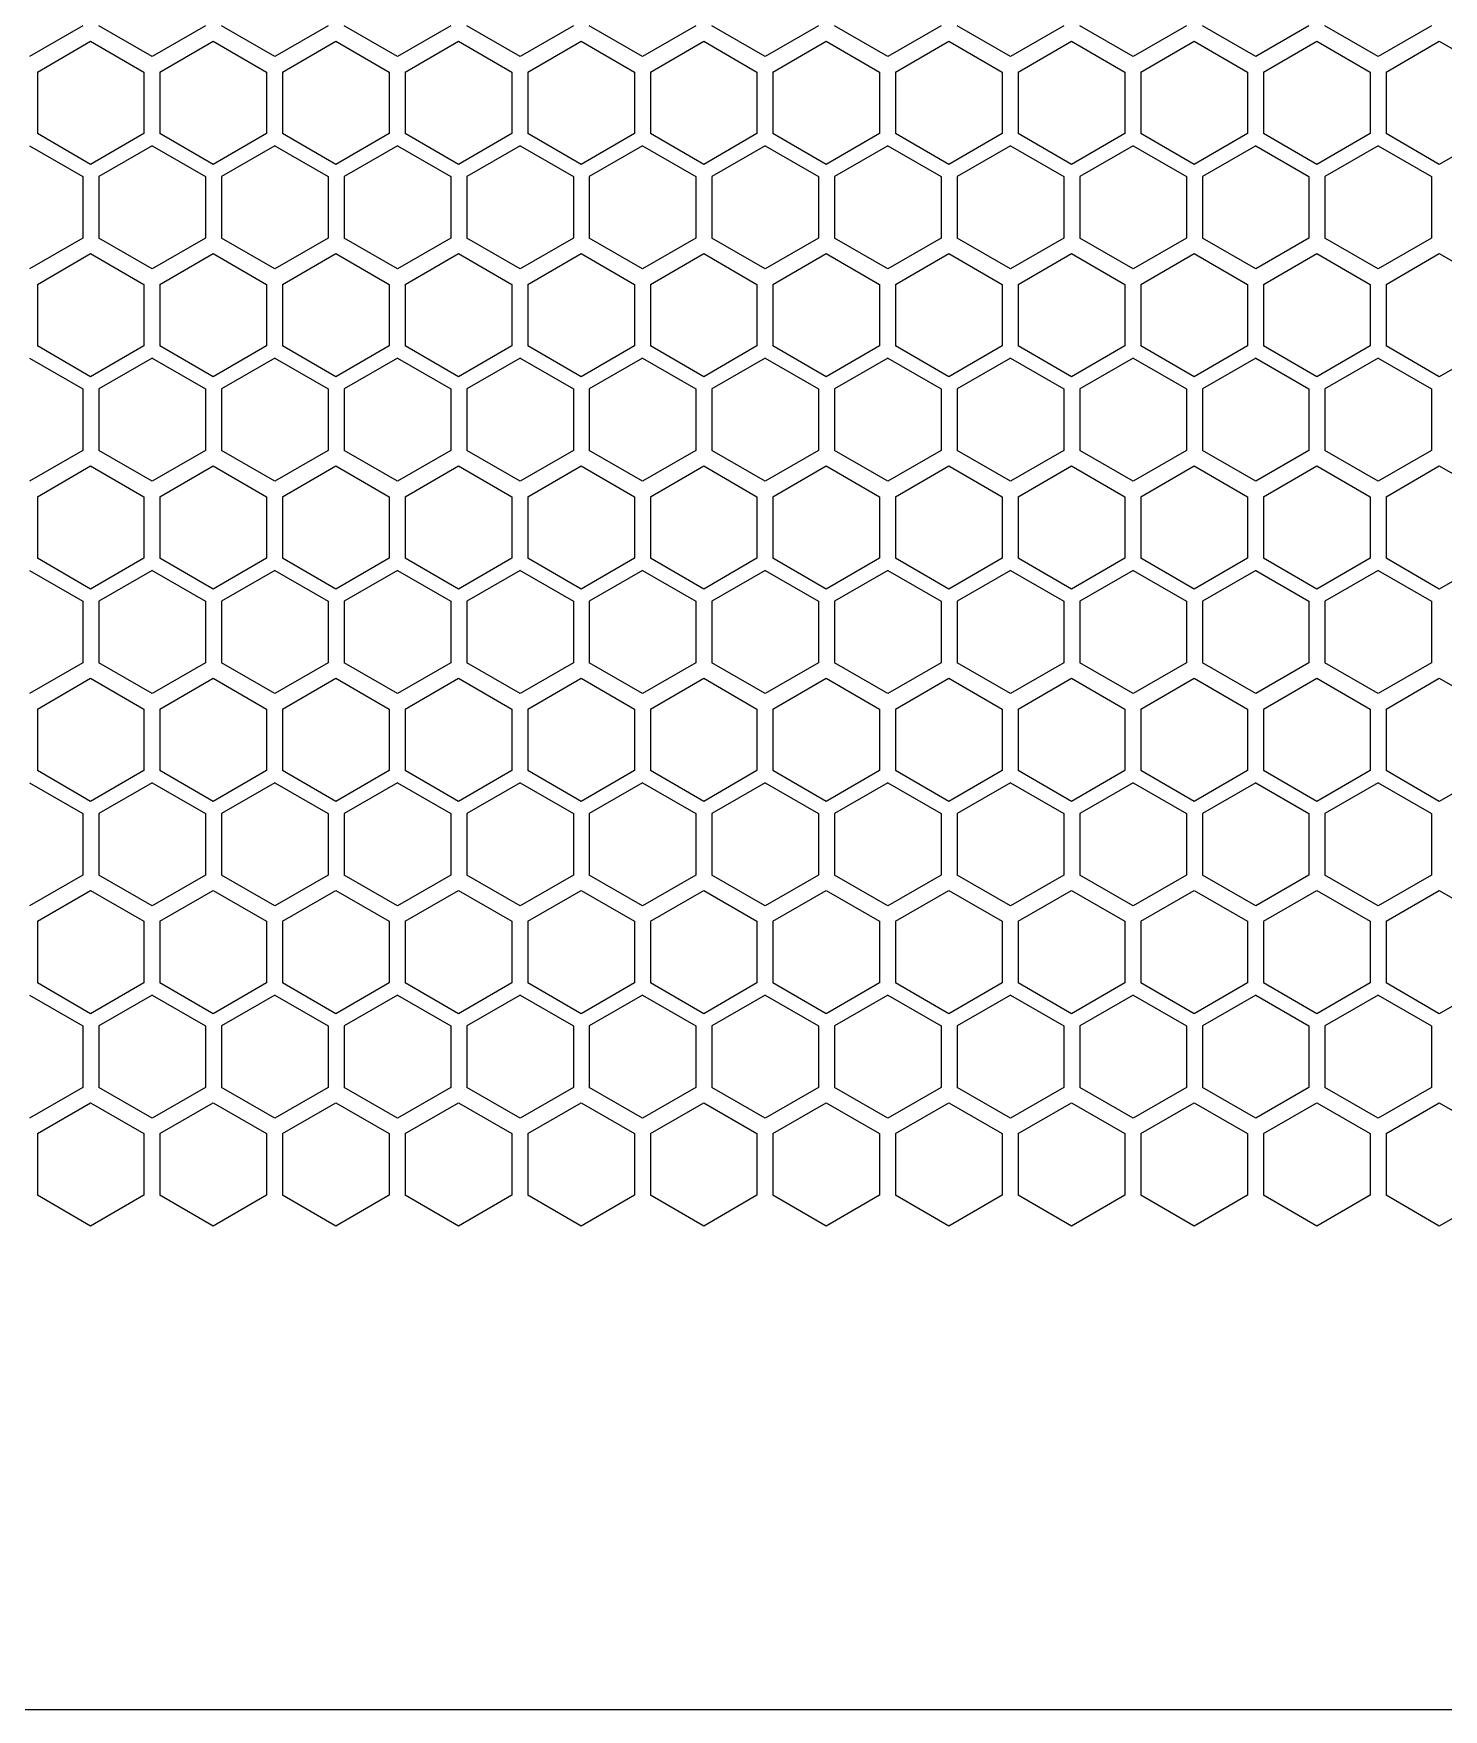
# Model space of a CAD drawing. Header units: millimetres. Extents: x 55614 to 110757, y -66981 to -47484.
# Drawn here: x 64241.9 to 64347.7, y -50631.2 to -50505.4 of the extents above; entities that cross this region are included whole.
import ezdxf

# ---------------------------------------------------------------- set-up
doc = ezdxf.new("R2010")
doc.units = ezdxf.units.MM
doc.layers.add('4215-0412-2_0', color=7, linetype='Continuous')
doc.layers.add('THICK', color=7, linetype='Continuous', lineweight=0)

# ---------------------------------------------------------------- blocks, each defined once
blk = doc.blocks.new('2-1725')
at = {"layer": '4215-0412-2_0', "color": 7, "linetype": 'Continuous'}
for p, q in [((-16841.18, -71930.94), (-16845.18, -71933.25)), ((-16835.98, -71933.25), (-16839.98, -71930.94)), ((-16831.98, -71930.94), (-16835.98, -71933.25)), ((-16826.78, -71933.25), (-16830.78, -71930.94)), ((-16822.78, -71930.94), (-16826.78, -71933.25)), ((-16817.58, -71933.25), (-16821.58, -71930.94)), ((-16813.58, -71930.94), (-16817.58, -71933.25)), ((-16808.38, -71933.25), (-16812.38, -71930.94)), ((-16804.38, -71930.94), (-16808.38, -71933.25)), ((-16799.18, -71933.25), (-16803.18, -71930.94)), ((-16795.18, -71930.94), (-16799.18, -71933.25)), ((-16789.98, -71933.25), (-16793.98, -71930.94)), ((-16785.98, -71930.94), (-16789.98, -71933.25)), ((-16780.78, -71933.25), (-16784.78, -71930.94)), ((-16776.78, -71930.94), (-16780.78, -71933.25)), ((-16771.58, -71933.25), (-16775.58, -71930.94)), ((-16767.58, -71930.94), (-16771.58, -71933.25)), ((-16762.38, -71933.25), (-16766.38, -71930.94)), ((-16758.38, -71930.94), (-16762.38, -71933.25)), ((-16753.18, -71933.25), (-16757.18, -71930.94)), ((-16749.18, -71930.94), (-16753.18, -71933.25)), ((-16743.98, -71933.25), (-16747.98, -71930.94)), ((-16739.98, -71930.94), (-16743.98, -71933.25)), ((-16844.6, -71934.41), (-16840.6, -71932.1)), ((-16840.6, -71932.1), (-16836.6, -71934.41)), ((-16835.4, -71934.41), (-16831.4, -71932.1)), ((-16831.4, -71932.1), (-16827.4, -71934.41)), ((-16826.2, -71934.41), (-16822.2, -71932.1)), ((-16822.2, -71932.1), (-16818.2, -71934.41)), ((-16817, -71934.41), (-16813, -71932.1)), ((-16813, -71932.1), (-16809, -71934.41)), ((-16807.8, -71934.41), (-16803.8, -71932.1)), ((-16803.8, -71932.1), (-16799.8, -71934.41)), ((-16798.6, -71934.41), (-16794.6, -71932.1)), ((-16794.6, -71932.1), (-16790.6, -71934.41)), ((-16789.4, -71934.41), (-16785.4, -71932.1)), ((-16785.4, -71932.1), (-16781.4, -71934.41)), ((-16780.2, -71934.41), (-16776.2, -71932.1)), ((-16776.2, -71932.1), (-16772.2, -71934.41)), ((-16771, -71934.41), (-16767, -71932.1)), ((-16767, -71932.1), (-16763, -71934.41)), ((-16761.8, -71934.41), (-16757.8, -71932.1)), ((-16757.8, -71932.1), (-16753.8, -71934.41)), ((-16752.6, -71934.41), (-16748.6, -71932.1)), ((-16748.6, -71932.1), (-16744.6, -71934.41)), ((-16743.4, -71934.41), (-16739.4, -71932.1)), ((-16739.4, -71932.1), (-16735.4, -71934.41)), ((-16844.6, -71934.41), (-16844.6, -71939.03)), ((-16836.6, -71934.41), (-16836.6, -71939.03)), ((-16835.4, -71934.41), (-16835.4, -71939.03)), ((-16827.4, -71934.41), (-16827.4, -71939.03)), ((-16826.2, -71934.41), (-16826.2, -71939.03)), ((-16818.2, -71934.41), (-16818.2, -71939.03)), ((-16817, -71934.41), (-16817, -71939.03)), ((-16809, -71934.41), (-16809, -71939.03)), ((-16807.8, -71934.41), (-16807.8, -71939.03)), ((-16799.8, -71934.41), (-16799.8, -71939.03)), ((-16798.6, -71934.41), (-16798.6, -71939.03)), ((-16790.6, -71934.41), (-16790.6, -71939.03)), ((-16789.4, -71934.41), (-16789.4, -71939.03)), ((-16781.4, -71934.41), (-16781.4, -71939.03)), ((-16780.2, -71934.41), (-16780.2, -71939.03)), ((-16772.2, -71934.41), (-16772.2, -71939.03)), ((-16771, -71934.41), (-16771, -71939.03)), ((-16763, -71934.41), (-16763, -71939.03)), ((-16761.8, -71934.41), (-16761.8, -71939.03)), ((-16753.8, -71934.41), (-16753.8, -71939.03)), ((-16752.6, -71934.41), (-16752.6, -71939.03)), ((-16744.6, -71934.41), (-16744.6, -71939.03)), ((-16743.4, -71934.41), (-16743.4, -71939.03)), ((-16845.18, -71939.94), (-16841.18, -71942.25)), ((-16840.6, -71941.34), (-16844.6, -71939.03)), ((-16836.6, -71939.03), (-16840.6, -71941.34)), ((-16835.98, -71939.94), (-16839.98, -71942.25)), ((-16835.98, -71939.94), (-16831.98, -71942.25)), ((-16831.4, -71941.34), (-16835.4, -71939.03)), ((-16827.4, -71939.03), (-16831.4, -71941.34)), ((-16826.78, -71939.94), (-16830.78, -71942.25)), ((-16826.78, -71939.94), (-16822.78, -71942.25)), ((-16822.2, -71941.34), (-16826.2, -71939.03)), ((-16818.2, -71939.03), (-16822.2, -71941.34)), ((-16817.58, -71939.94), (-16821.58, -71942.25)), ((-16817.58, -71939.94), (-16813.58, -71942.25)), ((-16813, -71941.34), (-16817, -71939.03)), ((-16809, -71939.03), (-16813, -71941.34)), ((-16808.38, -71939.94), (-16812.38, -71942.25)), ((-16808.38, -71939.94), (-16804.38, -71942.25)), ((-16803.8, -71941.34), (-16807.8, -71939.03)), ((-16799.8, -71939.03), (-16803.8, -71941.34)), ((-16799.18, -71939.94), (-16803.18, -71942.25)), ((-16799.18, -71939.94), (-16795.18, -71942.25)), ((-16794.6, -71941.34), (-16798.6, -71939.03)), ((-16790.6, -71939.03), (-16794.6, -71941.34)), ((-16789.98, -71939.94), (-16793.98, -71942.25)), ((-16789.98, -71939.94), (-16785.98, -71942.25)), ((-16785.4, -71941.34), (-16789.4, -71939.03)), ((-16781.4, -71939.03), (-16785.4, -71941.34)), ((-16780.78, -71939.94), (-16784.78, -71942.25)), ((-16780.78, -71939.94), (-16776.78, -71942.25)), ((-16776.2, -71941.34), (-16780.2, -71939.03)), ((-16772.2, -71939.03), (-16776.2, -71941.34)), ((-16771.58, -71939.94), (-16775.58, -71942.25)), ((-16771.58, -71939.94), (-16767.58, -71942.25)), ((-16767, -71941.34), (-16771, -71939.03)), ((-16763, -71939.03), (-16767, -71941.34)), ((-16762.38, -71939.94), (-16766.38, -71942.25)), ((-16762.38, -71939.94), (-16758.38, -71942.25)), ((-16757.8, -71941.34), (-16761.8, -71939.03)), ((-16753.8, -71939.03), (-16757.8, -71941.34)), ((-16753.18, -71939.94), (-16757.18, -71942.25)), ((-16753.18, -71939.94), (-16749.18, -71942.25)), ((-16748.6, -71941.34), (-16752.6, -71939.03)), ((-16744.6, -71939.03), (-16748.6, -71941.34)), ((-16743.98, -71939.94), (-16747.98, -71942.25)), ((-16743.98, -71939.94), (-16739.98, -71942.25)), ((-16739.4, -71941.34), (-16743.4, -71939.03)), ((-16735.4, -71939.03), (-16739.4, -71941.34)), ((-16841.18, -71942.25), (-16841.18, -71946.87)), ((-16839.98, -71942.25), (-16839.98, -71946.87)), ((-16831.98, -71942.25), (-16831.98, -71946.87)), ((-16830.78, -71942.25), (-16830.78, -71946.87)), ((-16822.78, -71942.25), (-16822.78, -71946.87)), ((-16821.58, -71942.25), (-16821.58, -71946.87)), ((-16813.58, -71942.25), (-16813.58, -71946.87)), ((-16812.38, -71942.25), (-16812.38, -71946.87)), ((-16804.38, -71942.25), (-16804.38, -71946.87)), ((-16803.18, -71942.25), (-16803.18, -71946.87)), ((-16795.18, -71942.25), (-16795.18, -71946.87)), ((-16793.98, -71942.25), (-16793.98, -71946.87)), ((-16785.98, -71942.25), (-16785.98, -71946.87)), ((-16784.78, -71942.25), (-16784.78, -71946.87)), ((-16776.78, -71942.25), (-16776.78, -71946.87)), ((-16775.58, -71942.25), (-16775.58, -71946.87)), ((-16767.58, -71942.25), (-16767.58, -71946.87)), ((-16766.38, -71942.25), (-16766.38, -71946.87)), ((-16758.38, -71942.25), (-16758.38, -71946.87)), ((-16757.18, -71942.25), (-16757.18, -71946.87)), ((-16749.18, -71942.25), (-16749.18, -71946.87)), ((-16747.98, -71942.25), (-16747.98, -71946.87)), ((-16739.98, -71942.25), (-16739.98, -71946.87)), ((-16841.18, -71946.87), (-16845.18, -71949.18)), ((-16835.98, -71949.18), (-16839.98, -71946.87)), ((-16831.98, -71946.87), (-16835.98, -71949.18)), ((-16826.78, -71949.18), (-16830.78, -71946.87)), ((-16822.78, -71946.87), (-16826.78, -71949.18)), ((-16817.58, -71949.18), (-16821.58, -71946.87)), ((-16813.58, -71946.87), (-16817.58, -71949.18)), ((-16808.38, -71949.18), (-16812.38, -71946.87)), ((-16804.38, -71946.87), (-16808.38, -71949.18)), ((-16799.18, -71949.18), (-16803.18, -71946.87)), ((-16795.18, -71946.87), (-16799.18, -71949.18)), ((-16789.98, -71949.18), (-16793.98, -71946.87)), ((-16785.98, -71946.87), (-16789.98, -71949.18)), ((-16780.78, -71949.18), (-16784.78, -71946.87)), ((-16776.78, -71946.87), (-16780.78, -71949.18)), ((-16771.58, -71949.18), (-16775.58, -71946.87)), ((-16767.58, -71946.87), (-16771.58, -71949.18)), ((-16762.38, -71949.18), (-16766.38, -71946.87)), ((-16758.38, -71946.87), (-16762.38, -71949.18)), ((-16753.18, -71949.18), (-16757.18, -71946.87)), ((-16749.18, -71946.87), (-16753.18, -71949.18)), ((-16743.98, -71949.18), (-16747.98, -71946.87)), ((-16739.98, -71946.87), (-16743.98, -71949.18)), ((-16844.6, -71950.34), (-16840.6, -71948.03)), ((-16840.6, -71948.03), (-16836.6, -71950.34)), ((-16835.4, -71950.34), (-16831.4, -71948.03)), ((-16831.4, -71948.03), (-16827.4, -71950.34)), ((-16826.2, -71950.34), (-16822.2, -71948.03)), ((-16822.2, -71948.03), (-16818.2, -71950.34)), ((-16817, -71950.34), (-16813, -71948.03)), ((-16813, -71948.03), (-16809, -71950.34)), ((-16807.8, -71950.34), (-16803.8, -71948.03)), ((-16803.8, -71948.03), (-16799.8, -71950.34)), ((-16798.6, -71950.34), (-16794.6, -71948.03)), ((-16794.6, -71948.03), (-16790.6, -71950.34)), ((-16789.4, -71950.34), (-16785.4, -71948.03)), ((-16785.4, -71948.03), (-16781.4, -71950.34)), ((-16780.2, -71950.34), (-16776.2, -71948.03)), ((-16776.2, -71948.03), (-16772.2, -71950.34)), ((-16771, -71950.34), (-16767, -71948.03)), ((-16767, -71948.03), (-16763, -71950.34)), ((-16761.8, -71950.34), (-16757.8, -71948.03)), ((-16757.8, -71948.03), (-16753.8, -71950.34)), ((-16752.6, -71950.34), (-16748.6, -71948.03)), ((-16748.6, -71948.03), (-16744.6, -71950.34)), ((-16743.4, -71950.34), (-16739.4, -71948.03)), ((-16739.4, -71948.03), (-16735.4, -71950.34)), ((-16844.6, -71950.34), (-16844.6, -71954.96)), ((-16836.6, -71950.34), (-16836.6, -71954.96)), ((-16835.4, -71950.34), (-16835.4, -71954.96)), ((-16827.4, -71950.34), (-16827.4, -71954.96)), ((-16826.2, -71950.34), (-16826.2, -71954.96)), ((-16818.2, -71950.34), (-16818.2, -71954.96)), ((-16817, -71950.34), (-16817, -71954.96)), ((-16809, -71950.34), (-16809, -71954.96)), ((-16807.8, -71950.34), (-16807.8, -71954.96)), ((-16799.8, -71950.34), (-16799.8, -71954.96)), ((-16798.6, -71950.34), (-16798.6, -71954.96)), ((-16790.6, -71950.34), (-16790.6, -71954.96)), ((-16789.4, -71950.34), (-16789.4, -71954.96)), ((-16781.4, -71950.34), (-16781.4, -71954.96)), ((-16780.2, -71950.34), (-16780.2, -71954.96)), ((-16772.2, -71950.34), (-16772.2, -71954.96)), ((-16771, -71950.34), (-16771, -71954.96)), ((-16763, -71950.34), (-16763, -71954.96)), ((-16761.8, -71950.34), (-16761.8, -71954.96)), ((-16753.8, -71950.34), (-16753.8, -71954.96)), ((-16752.6, -71950.34), (-16752.6, -71954.96)), ((-16744.6, -71950.34), (-16744.6, -71954.96)), ((-16743.4, -71950.34), (-16743.4, -71954.96)), ((-16840.6, -71957.27), (-16844.6, -71954.96)), ((-16836.6, -71954.96), (-16840.6, -71957.27)), ((-16831.4, -71957.27), (-16835.4, -71954.96)), ((-16827.4, -71954.96), (-16831.4, -71957.27)), ((-16822.2, -71957.27), (-16826.2, -71954.96)), ((-16818.2, -71954.96), (-16822.2, -71957.27)), ((-16813, -71957.27), (-16817, -71954.96)), ((-16809, -71954.96), (-16813, -71957.27)), ((-16803.8, -71957.27), (-16807.8, -71954.96)), ((-16799.8, -71954.96), (-16803.8, -71957.27)), ((-16794.6, -71957.27), (-16798.6, -71954.96)), ((-16790.6, -71954.96), (-16794.6, -71957.27)), ((-16785.4, -71957.27), (-16789.4, -71954.96)), ((-16781.4, -71954.96), (-16785.4, -71957.27)), ((-16776.2, -71957.27), (-16780.2, -71954.96)), ((-16772.2, -71954.96), (-16776.2, -71957.27)), ((-16767, -71957.27), (-16771, -71954.96)), ((-16763, -71954.96), (-16767, -71957.27)), ((-16757.8, -71957.27), (-16761.8, -71954.96)), ((-16753.8, -71954.96), (-16757.8, -71957.27)), ((-16748.6, -71957.27), (-16752.6, -71954.96)), ((-16744.6, -71954.96), (-16748.6, -71957.27)), ((-16739.4, -71957.27), (-16743.4, -71954.96)), ((-16735.4, -71954.96), (-16739.4, -71957.27)), ((-16845.18, -71955.87), (-16841.18, -71958.18)), ((-16835.98, -71955.87), (-16839.98, -71958.18)), ((-16835.98, -71955.87), (-16831.98, -71958.18)), ((-16826.78, -71955.87), (-16830.78, -71958.18)), ((-16826.78, -71955.87), (-16822.78, -71958.18)), ((-16817.58, -71955.87), (-16821.58, -71958.18)), ((-16817.58, -71955.87), (-16813.58, -71958.18)), ((-16808.38, -71955.87), (-16812.38, -71958.18)), ((-16808.38, -71955.87), (-16804.38, -71958.18)), ((-16799.18, -71955.87), (-16803.18, -71958.18)), ((-16799.18, -71955.87), (-16795.18, -71958.18)), ((-16789.98, -71955.87), (-16793.98, -71958.18)), ((-16789.98, -71955.87), (-16785.98, -71958.18)), ((-16780.78, -71955.87), (-16784.78, -71958.18)), ((-16780.78, -71955.87), (-16776.78, -71958.18)), ((-16771.58, -71955.87), (-16775.58, -71958.18)), ((-16771.58, -71955.87), (-16767.58, -71958.18)), ((-16762.38, -71955.87), (-16766.38, -71958.18)), ((-16762.38, -71955.87), (-16758.38, -71958.18)), ((-16753.18, -71955.87), (-16757.18, -71958.18)), ((-16753.18, -71955.87), (-16749.18, -71958.18)), ((-16743.98, -71955.87), (-16747.98, -71958.18)), ((-16743.98, -71955.87), (-16739.98, -71958.18)), ((-16841.18, -71958.18), (-16841.18, -71962.8)), ((-16839.98, -71958.18), (-16839.98, -71962.8)), ((-16831.98, -71958.18), (-16831.98, -71962.8)), ((-16830.78, -71958.18), (-16830.78, -71962.8)), ((-16822.78, -71958.18), (-16822.78, -71962.8)), ((-16821.58, -71958.18), (-16821.58, -71962.8)), ((-16813.58, -71958.18), (-16813.58, -71962.8)), ((-16812.38, -71958.18), (-16812.38, -71962.8)), ((-16804.38, -71958.18), (-16804.38, -71962.8)), ((-16803.18, -71958.18), (-16803.18, -71962.8)), ((-16795.18, -71958.18), (-16795.18, -71962.8)), ((-16793.98, -71958.18), (-16793.98, -71962.8)), ((-16785.98, -71958.18), (-16785.98, -71962.8)), ((-16784.78, -71958.18), (-16784.78, -71962.8)), ((-16776.78, -71958.18), (-16776.78, -71962.8)), ((-16775.58, -71958.18), (-16775.58, -71962.8)), ((-16767.58, -71958.18), (-16767.58, -71962.8)), ((-16766.38, -71958.18), (-16766.38, -71962.8)), ((-16758.38, -71958.18), (-16758.38, -71962.8)), ((-16757.18, -71958.18), (-16757.18, -71962.8)), ((-16749.18, -71958.18), (-16749.18, -71962.8)), ((-16747.98, -71958.18), (-16747.98, -71962.8)), ((-16739.98, -71958.18), (-16739.98, -71962.8)), ((-16841.18, -71962.8), (-16845.18, -71965.11)), ((-16844.6, -71966.27), (-16840.6, -71963.96)), ((-16840.6, -71963.96), (-16836.6, -71966.27)), ((-16835.98, -71965.11), (-16839.98, -71962.8)), ((-16831.98, -71962.8), (-16835.98, -71965.11)), ((-16835.4, -71966.27), (-16831.4, -71963.96)), ((-16831.4, -71963.96), (-16827.4, -71966.27)), ((-16826.78, -71965.11), (-16830.78, -71962.8)), ((-16822.78, -71962.8), (-16826.78, -71965.11)), ((-16826.2, -71966.27), (-16822.2, -71963.96)), ((-16822.2, -71963.96), (-16818.2, -71966.27)), ((-16817.58, -71965.11), (-16821.58, -71962.8)), ((-16813.58, -71962.8), (-16817.58, -71965.11)), ((-16817, -71966.27), (-16813, -71963.96)), ((-16813, -71963.96), (-16809, -71966.27)), ((-16808.38, -71965.11), (-16812.38, -71962.8)), ((-16804.38, -71962.8), (-16808.38, -71965.11)), ((-16807.8, -71966.27), (-16803.8, -71963.96)), ((-16803.8, -71963.96), (-16799.8, -71966.27)), ((-16799.18, -71965.11), (-16803.18, -71962.8)), ((-16795.18, -71962.8), (-16799.18, -71965.11)), ((-16798.6, -71966.27), (-16794.6, -71963.96)), ((-16794.6, -71963.96), (-16790.6, -71966.27)), ((-16789.98, -71965.11), (-16793.98, -71962.8)), ((-16785.98, -71962.8), (-16789.98, -71965.11)), ((-16789.4, -71966.27), (-16785.4, -71963.96)), ((-16785.4, -71963.96), (-16781.4, -71966.27)), ((-16780.78, -71965.11), (-16784.78, -71962.8)), ((-16776.78, -71962.8), (-16780.78, -71965.11)), ((-16780.2, -71966.27), (-16776.2, -71963.96)), ((-16776.2, -71963.96), (-16772.2, -71966.27)), ((-16771.58, -71965.11), (-16775.58, -71962.8)), ((-16767.58, -71962.8), (-16771.58, -71965.11)), ((-16771, -71966.27), (-16767, -71963.96)), ((-16767, -71963.96), (-16763, -71966.27)), ((-16762.38, -71965.11), (-16766.38, -71962.8)), ((-16758.38, -71962.8), (-16762.38, -71965.11)), ((-16761.8, -71966.27), (-16757.8, -71963.96)), ((-16757.8, -71963.96), (-16753.8, -71966.27)), ((-16753.18, -71965.11), (-16757.18, -71962.8)), ((-16749.18, -71962.8), (-16753.18, -71965.11)), ((-16752.6, -71966.27), (-16748.6, -71963.96)), ((-16748.6, -71963.96), (-16744.6, -71966.27)), ((-16743.98, -71965.11), (-16747.98, -71962.8)), ((-16739.98, -71962.8), (-16743.98, -71965.11)), ((-16743.4, -71966.27), (-16739.4, -71963.96)), ((-16739.4, -71963.96), (-16735.4, -71966.27)), ((-16844.6, -71966.27), (-16844.6, -71970.89)), ((-16836.6, -71966.27), (-16836.6, -71970.89)), ((-16835.4, -71966.27), (-16835.4, -71970.89)), ((-16827.4, -71966.27), (-16827.4, -71970.89)), ((-16826.2, -71966.27), (-16826.2, -71970.89)), ((-16818.2, -71966.27), (-16818.2, -71970.89)), ((-16817, -71966.27), (-16817, -71970.89)), ((-16809, -71966.27), (-16809, -71970.89)), ((-16807.8, -71966.27), (-16807.8, -71970.89)), ((-16799.8, -71966.27), (-16799.8, -71970.89)), ((-16798.6, -71966.27), (-16798.6, -71970.89)), ((-16790.6, -71966.27), (-16790.6, -71970.89)), ((-16789.4, -71966.27), (-16789.4, -71970.89)), ((-16781.4, -71966.27), (-16781.4, -71970.89)), ((-16780.2, -71966.27), (-16780.2, -71970.89)), ((-16772.2, -71966.27), (-16772.2, -71970.89)), ((-16771, -71966.27), (-16771, -71970.89)), ((-16763, -71966.27), (-16763, -71970.89)), ((-16761.8, -71966.27), (-16761.8, -71970.89)), ((-16753.8, -71966.27), (-16753.8, -71970.89)), ((-16752.6, -71966.27), (-16752.6, -71970.89)), ((-16744.6, -71966.27), (-16744.6, -71970.89)), ((-16743.4, -71966.27), (-16743.4, -71970.89)), ((-16840.6, -71973.2), (-16844.6, -71970.89)), ((-16836.6, -71970.89), (-16840.6, -71973.2)), ((-16831.4, -71973.2), (-16835.4, -71970.89)), ((-16827.4, -71970.89), (-16831.4, -71973.2)), ((-16822.2, -71973.2), (-16826.2, -71970.89)), ((-16818.2, -71970.89), (-16822.2, -71973.2)), ((-16813, -71973.2), (-16817, -71970.89)), ((-16809, -71970.89), (-16813, -71973.2)), ((-16803.8, -71973.2), (-16807.8, -71970.89)), ((-16799.8, -71970.89), (-16803.8, -71973.2)), ((-16794.6, -71973.2), (-16798.6, -71970.89)), ((-16790.6, -71970.89), (-16794.6, -71973.2)), ((-16785.4, -71973.2), (-16789.4, -71970.89)), ((-16781.4, -71970.89), (-16785.4, -71973.2)), ((-16776.2, -71973.2), (-16780.2, -71970.89)), ((-16772.2, -71970.89), (-16776.2, -71973.2)), ((-16767, -71973.2), (-16771, -71970.89)), ((-16763, -71970.89), (-16767, -71973.2)), ((-16757.8, -71973.2), (-16761.8, -71970.89)), ((-16753.8, -71970.89), (-16757.8, -71973.2)), ((-16748.6, -71973.2), (-16752.6, -71970.89)), ((-16744.6, -71970.89), (-16748.6, -71973.2)), ((-16739.4, -71973.2), (-16743.4, -71970.89)), ((-16735.4, -71970.89), (-16739.4, -71973.2)), ((-16845.18, -71971.8), (-16841.18, -71974.11)), ((-16835.98, -71971.8), (-16839.98, -71974.11)), ((-16835.98, -71971.8), (-16831.98, -71974.11)), ((-16826.78, -71971.8), (-16830.78, -71974.11)), ((-16826.78, -71971.8), (-16822.78, -71974.11)), ((-16817.58, -71971.8), (-16821.58, -71974.11)), ((-16817.58, -71971.8), (-16813.58, -71974.11)), ((-16808.38, -71971.8), (-16812.38, -71974.11)), ((-16808.38, -71971.8), (-16804.38, -71974.11)), ((-16799.18, -71971.8), (-16803.18, -71974.11)), ((-16799.18, -71971.8), (-16795.18, -71974.11)), ((-16789.98, -71971.8), (-16793.98, -71974.11)), ((-16789.98, -71971.8), (-16785.98, -71974.11)), ((-16780.78, -71971.8), (-16784.78, -71974.11)), ((-16780.78, -71971.8), (-16776.78, -71974.11)), ((-16771.58, -71971.8), (-16775.58, -71974.11)), ((-16771.58, -71971.8), (-16767.58, -71974.11)), ((-16762.38, -71971.8), (-16766.38, -71974.11)), ((-16762.38, -71971.8), (-16758.38, -71974.11)), ((-16753.18, -71971.8), (-16757.18, -71974.11)), ((-16753.18, -71971.8), (-16749.18, -71974.11)), ((-16743.98, -71971.8), (-16747.98, -71974.11)), ((-16743.98, -71971.8), (-16739.98, -71974.11)), ((-16841.18, -71974.11), (-16841.18, -71978.73)), ((-16839.98, -71974.11), (-16839.98, -71978.73)), ((-16831.98, -71974.11), (-16831.98, -71978.73)), ((-16830.78, -71974.11), (-16830.78, -71978.73)), ((-16822.78, -71974.11), (-16822.78, -71978.73)), ((-16821.58, -71974.11), (-16821.58, -71978.73)), ((-16813.58, -71974.11), (-16813.58, -71978.73)), ((-16812.38, -71974.11), (-16812.38, -71978.73)), ((-16804.38, -71974.11), (-16804.38, -71978.73)), ((-16803.18, -71974.11), (-16803.18, -71978.73)), ((-16795.18, -71974.11), (-16795.18, -71978.73)), ((-16793.98, -71974.11), (-16793.98, -71978.73)), ((-16785.98, -71974.11), (-16785.98, -71978.73)), ((-16784.78, -71974.11), (-16784.78, -71978.73)), ((-16776.78, -71974.11), (-16776.78, -71978.73)), ((-16775.58, -71974.11), (-16775.58, -71978.73)), ((-16767.58, -71974.11), (-16767.58, -71978.73)), ((-16766.38, -71974.11), (-16766.38, -71978.73)), ((-16758.38, -71974.11), (-16758.38, -71978.73)), ((-16757.18, -71974.11), (-16757.18, -71978.73)), ((-16749.18, -71974.11), (-16749.18, -71978.73)), ((-16747.98, -71974.11), (-16747.98, -71978.73)), ((-16739.98, -71974.11), (-16739.98, -71978.73)), ((-16841.18, -71978.73), (-16845.18, -71981.04)), ((-16835.98, -71981.04), (-16839.98, -71978.73)), ((-16831.98, -71978.73), (-16835.98, -71981.04)), ((-16826.78, -71981.04), (-16830.78, -71978.73)), ((-16822.78, -71978.73), (-16826.78, -71981.04)), ((-16817.58, -71981.04), (-16821.58, -71978.73)), ((-16813.58, -71978.73), (-16817.58, -71981.04)), ((-16808.38, -71981.04), (-16812.38, -71978.73)), ((-16804.38, -71978.73), (-16808.38, -71981.04)), ((-16799.18, -71981.04), (-16803.18, -71978.73)), ((-16795.18, -71978.73), (-16799.18, -71981.04)), ((-16789.98, -71981.04), (-16793.98, -71978.73)), ((-16785.98, -71978.73), (-16789.98, -71981.04)), ((-16780.78, -71981.04), (-16784.78, -71978.73)), ((-16776.78, -71978.73), (-16780.78, -71981.04)), ((-16771.58, -71981.04), (-16775.58, -71978.73)), ((-16767.58, -71978.73), (-16771.58, -71981.04)), ((-16762.38, -71981.04), (-16766.38, -71978.73)), ((-16758.38, -71978.73), (-16762.38, -71981.04)), ((-16753.18, -71981.04), (-16757.18, -71978.73)), ((-16749.18, -71978.73), (-16753.18, -71981.04)), ((-16743.98, -71981.04), (-16747.98, -71978.73)), ((-16739.98, -71978.73), (-16743.98, -71981.04)), ((-16844.6, -71982.2), (-16840.6, -71979.89)), ((-16840.6, -71979.89), (-16836.6, -71982.2)), ((-16835.4, -71982.2), (-16831.4, -71979.89)), ((-16831.4, -71979.89), (-16827.4, -71982.2)), ((-16826.2, -71982.2), (-16822.2, -71979.89)), ((-16822.2, -71979.89), (-16818.2, -71982.2)), ((-16817, -71982.2), (-16813, -71979.89)), ((-16813, -71979.89), (-16809, -71982.2)), ((-16807.8, -71982.2), (-16803.8, -71979.89)), ((-16803.8, -71979.89), (-16799.8, -71982.2)), ((-16798.6, -71982.2), (-16794.6, -71979.89)), ((-16794.6, -71979.89), (-16790.6, -71982.2)), ((-16789.4, -71982.2), (-16785.4, -71979.89)), ((-16785.4, -71979.89), (-16781.4, -71982.2)), ((-16780.2, -71982.2), (-16776.2, -71979.89)), ((-16776.2, -71979.89), (-16772.2, -71982.2)), ((-16771, -71982.2), (-16767, -71979.89)), ((-16767, -71979.89), (-16763, -71982.2)), ((-16761.8, -71982.2), (-16757.8, -71979.89)), ((-16757.8, -71979.89), (-16753.8, -71982.2)), ((-16752.6, -71982.2), (-16748.6, -71979.89)), ((-16748.6, -71979.89), (-16744.6, -71982.2)), ((-16743.4, -71982.2), (-16739.4, -71979.89)), ((-16739.4, -71979.89), (-16735.4, -71982.2)), ((-16844.6, -71982.2), (-16844.6, -71986.82)), ((-16836.6, -71982.2), (-16836.6, -71986.82)), ((-16835.4, -71982.2), (-16835.4, -71986.82)), ((-16827.4, -71982.2), (-16827.4, -71986.82)), ((-16826.2, -71982.2), (-16826.2, -71986.82)), ((-16818.2, -71982.2), (-16818.2, -71986.82)), ((-16817, -71982.2), (-16817, -71986.82)), ((-16809, -71982.2), (-16809, -71986.82)), ((-16807.8, -71982.2), (-16807.8, -71986.82)), ((-16799.8, -71982.2), (-16799.8, -71986.82)), ((-16798.6, -71982.2), (-16798.6, -71986.82)), ((-16790.6, -71982.2), (-16790.6, -71986.82)), ((-16789.4, -71982.2), (-16789.4, -71986.82)), ((-16781.4, -71982.2), (-16781.4, -71986.82)), ((-16780.2, -71982.2), (-16780.2, -71986.82)), ((-16772.2, -71982.2), (-16772.2, -71986.82)), ((-16771, -71982.2), (-16771, -71986.82)), ((-16763, -71982.2), (-16763, -71986.82)), ((-16761.8, -71982.2), (-16761.8, -71986.82)), ((-16753.8, -71982.2), (-16753.8, -71986.82)), ((-16752.6, -71982.2), (-16752.6, -71986.82)), ((-16744.6, -71982.2), (-16744.6, -71986.82)), ((-16743.4, -71982.2), (-16743.4, -71986.82)), ((-16845.18, -71987.73), (-16841.18, -71990.04)), ((-16840.6, -71989.13), (-16844.6, -71986.82)), ((-16836.6, -71986.82), (-16840.6, -71989.13)), ((-16835.98, -71987.73), (-16839.98, -71990.04)), ((-16835.98, -71987.73), (-16831.98, -71990.04)), ((-16831.4, -71989.13), (-16835.4, -71986.82)), ((-16827.4, -71986.82), (-16831.4, -71989.13)), ((-16826.78, -71987.73), (-16830.78, -71990.04)), ((-16826.78, -71987.73), (-16822.78, -71990.04)), ((-16822.2, -71989.13), (-16826.2, -71986.82)), ((-16818.2, -71986.82), (-16822.2, -71989.13)), ((-16817.58, -71987.73), (-16821.58, -71990.04)), ((-16817.58, -71987.73), (-16813.58, -71990.04)), ((-16813, -71989.13), (-16817, -71986.82)), ((-16809, -71986.82), (-16813, -71989.13)), ((-16808.38, -71987.73), (-16812.38, -71990.04)), ((-16808.38, -71987.73), (-16804.38, -71990.04)), ((-16803.8, -71989.13), (-16807.8, -71986.82)), ((-16799.8, -71986.82), (-16803.8, -71989.13)), ((-16799.18, -71987.73), (-16803.18, -71990.04)), ((-16799.18, -71987.73), (-16795.18, -71990.04)), ((-16794.6, -71989.13), (-16798.6, -71986.82)), ((-16790.6, -71986.82), (-16794.6, -71989.13)), ((-16789.98, -71987.73), (-16793.98, -71990.04)), ((-16789.98, -71987.73), (-16785.98, -71990.04)), ((-16785.4, -71989.13), (-16789.4, -71986.82)), ((-16781.4, -71986.82), (-16785.4, -71989.13)), ((-16780.78, -71987.73), (-16784.78, -71990.04)), ((-16780.78, -71987.73), (-16776.78, -71990.04)), ((-16776.2, -71989.13), (-16780.2, -71986.82)), ((-16772.2, -71986.82), (-16776.2, -71989.13)), ((-16771.58, -71987.73), (-16775.58, -71990.04)), ((-16771.58, -71987.73), (-16767.58, -71990.04)), ((-16767, -71989.13), (-16771, -71986.82)), ((-16763, -71986.82), (-16767, -71989.13)), ((-16762.38, -71987.73), (-16766.38, -71990.04)), ((-16762.38, -71987.73), (-16758.38, -71990.04)), ((-16757.8, -71989.13), (-16761.8, -71986.82)), ((-16753.8, -71986.82), (-16757.8, -71989.13)), ((-16753.18, -71987.73), (-16757.18, -71990.04)), ((-16753.18, -71987.73), (-16749.18, -71990.04)), ((-16748.6, -71989.13), (-16752.6, -71986.82)), ((-16744.6, -71986.82), (-16748.6, -71989.13)), ((-16743.98, -71987.73), (-16747.98, -71990.04)), ((-16743.98, -71987.73), (-16739.98, -71990.04)), ((-16739.4, -71989.13), (-16743.4, -71986.82)), ((-16735.4, -71986.82), (-16739.4, -71989.13)), ((-16841.18, -71990.04), (-16841.18, -71994.66)), ((-16839.98, -71990.04), (-16839.98, -71994.66)), ((-16831.98, -71990.04), (-16831.98, -71994.66)), ((-16830.78, -71990.04), (-16830.78, -71994.66)), ((-16822.78, -71990.04), (-16822.78, -71994.66)), ((-16821.58, -71990.04), (-16821.58, -71994.66)), ((-16813.58, -71990.04), (-16813.58, -71994.66)), ((-16812.38, -71990.04), (-16812.38, -71994.66)), ((-16804.38, -71990.04), (-16804.38, -71994.66)), ((-16803.18, -71990.04), (-16803.18, -71994.66)), ((-16795.18, -71990.04), (-16795.18, -71994.66)), ((-16793.98, -71990.04), (-16793.98, -71994.66)), ((-16785.98, -71990.04), (-16785.98, -71994.66)), ((-16784.78, -71990.04), (-16784.78, -71994.66)), ((-16776.78, -71990.04), (-16776.78, -71994.66)), ((-16775.58, -71990.04), (-16775.58, -71994.66)), ((-16767.58, -71990.04), (-16767.58, -71994.66)), ((-16766.38, -71990.04), (-16766.38, -71994.66)), ((-16758.38, -71990.04), (-16758.38, -71994.66)), ((-16757.18, -71990.04), (-16757.18, -71994.66)), ((-16749.18, -71990.04), (-16749.18, -71994.66)), ((-16747.98, -71990.04), (-16747.98, -71994.66)), ((-16739.98, -71990.04), (-16739.98, -71994.66)), ((-16841.18, -71994.66), (-16845.18, -71996.97)), ((-16835.98, -71996.97), (-16839.98, -71994.66)), ((-16831.98, -71994.66), (-16835.98, -71996.97)), ((-16826.78, -71996.97), (-16830.78, -71994.66)), ((-16822.78, -71994.66), (-16826.78, -71996.97)), ((-16817.58, -71996.97), (-16821.58, -71994.66)), ((-16813.58, -71994.66), (-16817.58, -71996.97)), ((-16808.38, -71996.97), (-16812.38, -71994.66)), ((-16804.38, -71994.66), (-16808.38, -71996.97)), ((-16799.18, -71996.97), (-16803.18, -71994.66)), ((-16795.18, -71994.66), (-16799.18, -71996.97)), ((-16789.98, -71996.97), (-16793.98, -71994.66)), ((-16785.98, -71994.66), (-16789.98, -71996.97)), ((-16780.78, -71996.97), (-16784.78, -71994.66)), ((-16776.78, -71994.66), (-16780.78, -71996.97)), ((-16771.58, -71996.97), (-16775.58, -71994.66)), ((-16767.58, -71994.66), (-16771.58, -71996.97)), ((-16762.38, -71996.97), (-16766.38, -71994.66)), ((-16758.38, -71994.66), (-16762.38, -71996.97)), ((-16753.18, -71996.97), (-16757.18, -71994.66)), ((-16749.18, -71994.66), (-16753.18, -71996.97)), ((-16743.98, -71996.97), (-16747.98, -71994.66)), ((-16739.98, -71994.66), (-16743.98, -71996.97)), ((-16844.6, -71998.13), (-16840.6, -71995.82)), ((-16840.6, -71995.82), (-16836.6, -71998.13)), ((-16835.4, -71998.13), (-16831.4, -71995.82)), ((-16831.4, -71995.82), (-16827.4, -71998.13)), ((-16826.2, -71998.13), (-16822.2, -71995.82)), ((-16822.2, -71995.82), (-16818.2, -71998.13)), ((-16817, -71998.13), (-16813, -71995.82)), ((-16813, -71995.82), (-16809, -71998.13)), ((-16807.8, -71998.13), (-16803.8, -71995.82)), ((-16803.8, -71995.82), (-16799.8, -71998.13)), ((-16798.6, -71998.13), (-16794.6, -71995.82)), ((-16794.6, -71995.82), (-16790.6, -71998.13)), ((-16789.4, -71998.13), (-16785.4, -71995.82)), ((-16785.4, -71995.82), (-16781.4, -71998.13)), ((-16780.2, -71998.13), (-16776.2, -71995.82)), ((-16776.2, -71995.82), (-16772.2, -71998.13)), ((-16771, -71998.13), (-16767, -71995.82)), ((-16767, -71995.82), (-16763, -71998.13)), ((-16761.8, -71998.13), (-16757.8, -71995.82)), ((-16757.8, -71995.82), (-16753.8, -71998.13)), ((-16752.6, -71998.13), (-16748.6, -71995.82)), ((-16748.6, -71995.82), (-16744.6, -71998.13)), ((-16743.4, -71998.13), (-16739.4, -71995.82)), ((-16739.4, -71995.82), (-16735.4, -71998.13)), ((-16844.6, -71998.13), (-16844.6, -72002.75)), ((-16836.6, -71998.13), (-16836.6, -72002.75)), ((-16835.4, -71998.13), (-16835.4, -72002.75)), ((-16827.4, -71998.13), (-16827.4, -72002.75)), ((-16826.2, -71998.13), (-16826.2, -72002.75)), ((-16818.2, -71998.13), (-16818.2, -72002.75)), ((-16817, -71998.13), (-16817, -72002.75)), ((-16809, -71998.13), (-16809, -72002.75)), ((-16807.8, -71998.13), (-16807.8, -72002.75)), ((-16799.8, -71998.13), (-16799.8, -72002.75)), ((-16798.6, -71998.13), (-16798.6, -72002.75)), ((-16790.6, -71998.13), (-16790.6, -72002.75)), ((-16789.4, -71998.13), (-16789.4, -72002.75)), ((-16781.4, -71998.13), (-16781.4, -72002.75)), ((-16780.2, -71998.13), (-16780.2, -72002.75)), ((-16772.2, -71998.13), (-16772.2, -72002.75)), ((-16771, -71998.13), (-16771, -72002.75)), ((-16763, -71998.13), (-16763, -72002.75)), ((-16761.8, -71998.13), (-16761.8, -72002.75)), ((-16753.8, -71998.13), (-16753.8, -72002.75)), ((-16752.6, -71998.13), (-16752.6, -72002.75)), ((-16744.6, -71998.13), (-16744.6, -72002.75)), ((-16743.4, -71998.13), (-16743.4, -72002.75)), ((-16840.6, -72005.06), (-16844.6, -72002.75)), ((-16836.6, -72002.75), (-16840.6, -72005.06)), ((-16831.4, -72005.06), (-16835.4, -72002.75)), ((-16827.4, -72002.75), (-16831.4, -72005.06)), ((-16822.2, -72005.06), (-16826.2, -72002.75)), ((-16818.2, -72002.75), (-16822.2, -72005.06)), ((-16813, -72005.06), (-16817, -72002.75)), ((-16809, -72002.75), (-16813, -72005.06)), ((-16803.8, -72005.06), (-16807.8, -72002.75)), ((-16799.8, -72002.75), (-16803.8, -72005.06)), ((-16794.6, -72005.06), (-16798.6, -72002.75)), ((-16790.6, -72002.75), (-16794.6, -72005.06)), ((-16785.4, -72005.06), (-16789.4, -72002.75)), ((-16781.4, -72002.75), (-16785.4, -72005.06)), ((-16776.2, -72005.06), (-16780.2, -72002.75)), ((-16772.2, -72002.75), (-16776.2, -72005.06)), ((-16767, -72005.06), (-16771, -72002.75)), ((-16763, -72002.75), (-16767, -72005.06)), ((-16757.8, -72005.06), (-16761.8, -72002.75)), ((-16753.8, -72002.75), (-16757.8, -72005.06)), ((-16748.6, -72005.06), (-16752.6, -72002.75)), ((-16744.6, -72002.75), (-16748.6, -72005.06)), ((-16739.4, -72005.06), (-16743.4, -72002.75)), ((-16735.4, -72002.75), (-16739.4, -72005.06)), ((-16845.18, -72003.66), (-16841.18, -72005.97)), ((-16835.98, -72003.66), (-16839.98, -72005.97)), ((-16835.98, -72003.66), (-16831.98, -72005.97)), ((-16826.78, -72003.66), (-16830.78, -72005.97)), ((-16826.78, -72003.66), (-16822.78, -72005.97)), ((-16817.58, -72003.66), (-16821.58, -72005.97)), ((-16817.58, -72003.66), (-16813.58, -72005.97)), ((-16808.38, -72003.66), (-16812.38, -72005.97)), ((-16808.38, -72003.66), (-16804.38, -72005.97)), ((-16799.18, -72003.66), (-16803.18, -72005.97)), ((-16799.18, -72003.66), (-16795.18, -72005.97)), ((-16789.98, -72003.66), (-16793.98, -72005.97)), ((-16789.98, -72003.66), (-16785.98, -72005.97)), ((-16780.78, -72003.66), (-16784.78, -72005.97)), ((-16780.78, -72003.66), (-16776.78, -72005.97)), ((-16771.58, -72003.66), (-16775.58, -72005.97)), ((-16771.58, -72003.66), (-16767.58, -72005.97)), ((-16762.38, -72003.66), (-16766.38, -72005.97)), ((-16762.38, -72003.66), (-16758.38, -72005.97)), ((-16753.18, -72003.66), (-16757.18, -72005.97)), ((-16753.18, -72003.66), (-16749.18, -72005.97)), ((-16743.98, -72003.66), (-16747.98, -72005.97)), ((-16743.98, -72003.66), (-16739.98, -72005.97)), ((-16841.18, -72005.97), (-16841.18, -72010.59)), ((-16839.98, -72005.97), (-16839.98, -72010.59)), ((-16831.98, -72005.97), (-16831.98, -72010.59)), ((-16830.78, -72005.97), (-16830.78, -72010.59)), ((-16822.78, -72005.97), (-16822.78, -72010.59)), ((-16821.58, -72005.97), (-16821.58, -72010.59)), ((-16813.58, -72005.97), (-16813.58, -72010.59)), ((-16812.38, -72005.97), (-16812.38, -72010.59)), ((-16804.38, -72005.97), (-16804.38, -72010.59)), ((-16803.18, -72005.97), (-16803.18, -72010.59)), ((-16795.18, -72005.97), (-16795.18, -72010.59)), ((-16793.98, -72005.97), (-16793.98, -72010.59)), ((-16785.98, -72005.97), (-16785.98, -72010.59)), ((-16784.78, -72005.97), (-16784.78, -72010.59)), ((-16776.78, -72005.97), (-16776.78, -72010.59)), ((-16775.58, -72005.97), (-16775.58, -72010.59)), ((-16767.58, -72005.97), (-16767.58, -72010.59)), ((-16766.38, -72005.97), (-16766.38, -72010.59)), ((-16758.38, -72005.97), (-16758.38, -72010.59)), ((-16757.18, -72005.97), (-16757.18, -72010.59)), ((-16749.18, -72005.97), (-16749.18, -72010.59)), ((-16747.98, -72005.97), (-16747.98, -72010.59)), ((-16739.98, -72005.97), (-16739.98, -72010.59)), ((-16841.18, -72010.59), (-16845.18, -72012.9)), ((-16844.6, -72014.06), (-16840.6, -72011.75)), ((-16840.6, -72011.75), (-16836.6, -72014.06)), ((-16835.98, -72012.9), (-16839.98, -72010.59)), ((-16831.98, -72010.59), (-16835.98, -72012.9)), ((-16835.4, -72014.06), (-16831.4, -72011.75)), ((-16831.4, -72011.75), (-16827.4, -72014.06)), ((-16826.78, -72012.9), (-16830.78, -72010.59)), ((-16822.78, -72010.59), (-16826.78, -72012.9)), ((-16826.2, -72014.06), (-16822.2, -72011.75)), ((-16822.2, -72011.75), (-16818.2, -72014.06)), ((-16817.58, -72012.9), (-16821.58, -72010.59)), ((-16813.58, -72010.59), (-16817.58, -72012.9)), ((-16817, -72014.06), (-16813, -72011.75)), ((-16813, -72011.75), (-16809, -72014.06)), ((-16808.38, -72012.9), (-16812.38, -72010.59)), ((-16804.38, -72010.59), (-16808.38, -72012.9)), ((-16807.8, -72014.06), (-16803.8, -72011.75)), ((-16803.8, -72011.75), (-16799.8, -72014.06)), ((-16799.18, -72012.9), (-16803.18, -72010.59)), ((-16795.18, -72010.59), (-16799.18, -72012.9)), ((-16798.6, -72014.06), (-16794.6, -72011.75)), ((-16794.6, -72011.75), (-16790.6, -72014.06)), ((-16789.98, -72012.9), (-16793.98, -72010.59)), ((-16785.98, -72010.59), (-16789.98, -72012.9)), ((-16789.4, -72014.06), (-16785.4, -72011.75)), ((-16785.4, -72011.75), (-16781.4, -72014.06)), ((-16780.78, -72012.9), (-16784.78, -72010.59)), ((-16776.78, -72010.59), (-16780.78, -72012.9)), ((-16780.2, -72014.06), (-16776.2, -72011.75)), ((-16776.2, -72011.75), (-16772.2, -72014.06)), ((-16771.58, -72012.9), (-16775.58, -72010.59)), ((-16767.58, -72010.59), (-16771.58, -72012.9)), ((-16771, -72014.06), (-16767, -72011.75)), ((-16767, -72011.75), (-16763, -72014.06)), ((-16762.38, -72012.9), (-16766.38, -72010.59)), ((-16758.38, -72010.59), (-16762.38, -72012.9)), ((-16761.8, -72014.06), (-16757.8, -72011.75)), ((-16757.8, -72011.75), (-16753.8, -72014.06)), ((-16753.18, -72012.9), (-16757.18, -72010.59)), ((-16749.18, -72010.59), (-16753.18, -72012.9)), ((-16752.6, -72014.06), (-16748.6, -72011.75)), ((-16748.6, -72011.75), (-16744.6, -72014.06)), ((-16743.98, -72012.9), (-16747.98, -72010.59)), ((-16739.98, -72010.59), (-16743.98, -72012.9)), ((-16743.4, -72014.06), (-16739.4, -72011.75)), ((-16739.4, -72011.75), (-16735.4, -72014.06)), ((-16844.6, -72014.06), (-16844.6, -72018.68)), ((-16836.6, -72014.06), (-16836.6, -72018.68)), ((-16835.4, -72014.06), (-16835.4, -72018.68)), ((-16827.4, -72014.06), (-16827.4, -72018.68)), ((-16826.2, -72014.06), (-16826.2, -72018.68)), ((-16818.2, -72014.06), (-16818.2, -72018.68)), ((-16817, -72014.06), (-16817, -72018.68)), ((-16809, -72014.06), (-16809, -72018.68)), ((-16807.8, -72014.06), (-16807.8, -72018.68)), ((-16799.8, -72014.06), (-16799.8, -72018.68)), ((-16798.6, -72014.06), (-16798.6, -72018.68)), ((-16790.6, -72014.06), (-16790.6, -72018.68)), ((-16789.4, -72014.06), (-16789.4, -72018.68)), ((-16781.4, -72014.06), (-16781.4, -72018.68)), ((-16780.2, -72014.06), (-16780.2, -72018.68)), ((-16772.2, -72014.06), (-16772.2, -72018.68)), ((-16771, -72014.06), (-16771, -72018.68)), ((-16763, -72014.06), (-16763, -72018.68)), ((-16761.8, -72014.06), (-16761.8, -72018.68)), ((-16753.8, -72014.06), (-16753.8, -72018.68)), ((-16752.6, -72014.06), (-16752.6, -72018.68)), ((-16744.6, -72014.06), (-16744.6, -72018.68)), ((-16743.4, -72014.06), (-16743.4, -72018.68)), ((-16840.6, -72020.99), (-16844.6, -72018.68)), ((-16836.6, -72018.68), (-16840.6, -72020.99)), ((-16831.4, -72020.99), (-16835.4, -72018.68)), ((-16827.4, -72018.68), (-16831.4, -72020.99)), ((-16822.2, -72020.99), (-16826.2, -72018.68)), ((-16818.2, -72018.68), (-16822.2, -72020.99)), ((-16813, -72020.99), (-16817, -72018.68)), ((-16809, -72018.68), (-16813, -72020.99)), ((-16803.8, -72020.99), (-16807.8, -72018.68)), ((-16799.8, -72018.68), (-16803.8, -72020.99)), ((-16794.6, -72020.99), (-16798.6, -72018.68)), ((-16790.6, -72018.68), (-16794.6, -72020.99)), ((-16785.4, -72020.99), (-16789.4, -72018.68)), ((-16781.4, -72018.68), (-16785.4, -72020.99)), ((-16776.2, -72020.99), (-16780.2, -72018.68)), ((-16772.2, -72018.68), (-16776.2, -72020.99)), ((-16767, -72020.99), (-16771, -72018.68)), ((-16763, -72018.68), (-16767, -72020.99)), ((-16757.8, -72020.99), (-16761.8, -72018.68)), ((-16753.8, -72018.68), (-16757.8, -72020.99)), ((-16748.6, -72020.99), (-16752.6, -72018.68)), ((-16744.6, -72018.68), (-16748.6, -72020.99)), ((-16739.4, -72020.99), (-16743.4, -72018.68)), ((-16735.4, -72018.68), (-16739.4, -72020.99)), ((-17076.12, -72057.27), (-16386.23, -72057.27))]:
    blk.add_line(p, q, dxfattribs=at)

msp = doc.modelspace()

# ---------------------------------------------------------------- block references
at = {"layer": 'THICK', "lineweight": -3}
msp.add_blockref('2-1725', (81086.76, 21426.09), dxfattribs=at)

doc.saveas('drawing.dxf')
